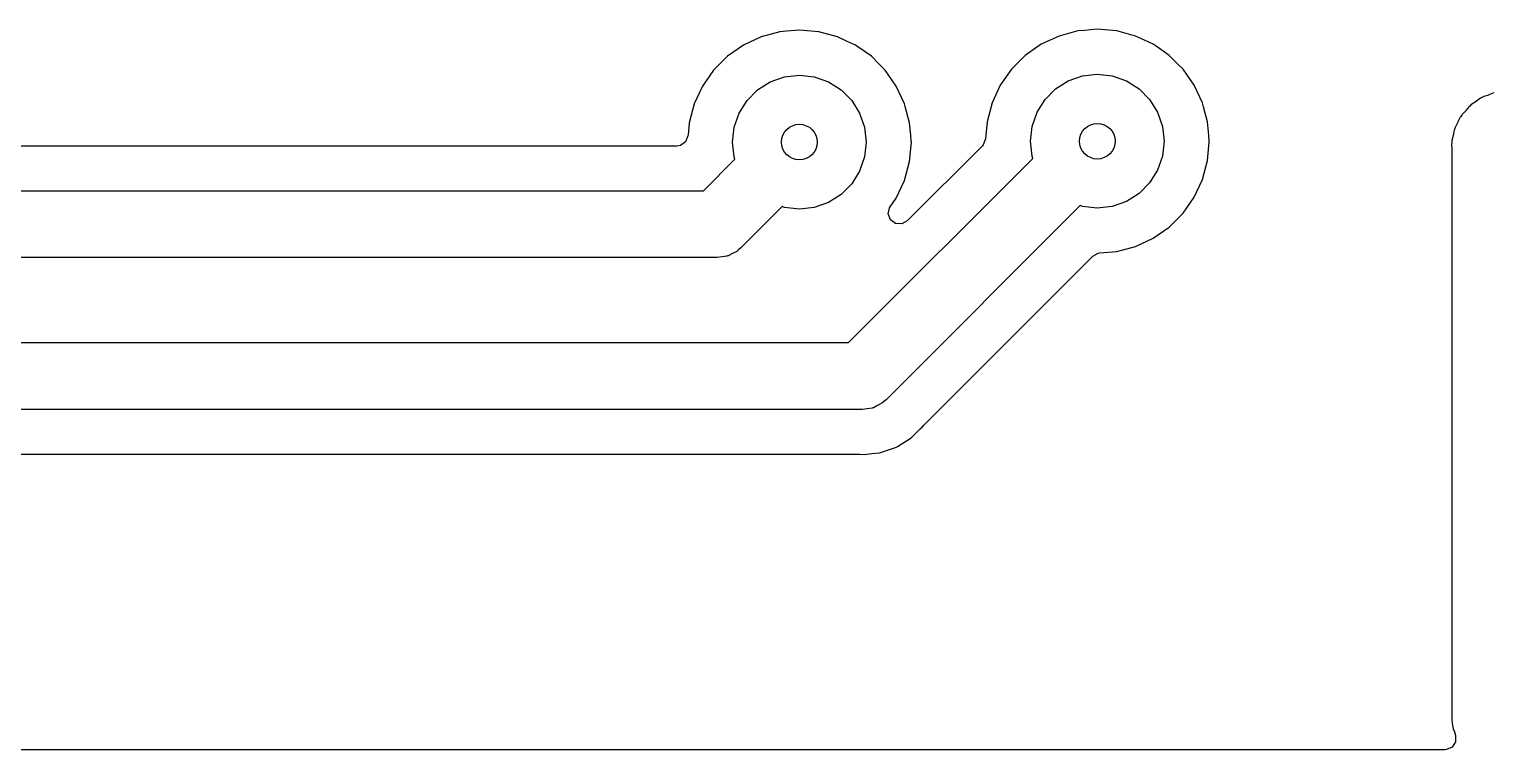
# Model space of a CAD drawing. Extents: x 4.71 to 7.86, y -5.32 to -1.9.
# Drawn here: x 5.282 to 5.928, y -5.316 to -4.998 of the extents above; entities that cross this region are included whole.
import ezdxf

# ---------------------------------------------------------------- set-up
doc = ezdxf.new("R2010")
doc.units = 0
doc.header["$MEASUREMENT"] = 0
doc.layers.add('BLACK', color=7, linetype='CONTINUOUS')

msp = doc.modelspace()

# ---------------------------------------------------------------- linework, layer by layer
at = {"layer": 'BLACK', "linetype": 'CONTINUOUS'}
for p, q in [((5.60542, -5.00098), (5.59762, -5.00462)), ((5.61374, -4.99875), (5.60542, -5.00098)), ((5.60542, -5.00098), (5.60542, -5.00098)), ((5.6166, -4.9985), (5.61374, -4.99875)), ((5.61374, -4.99875), (5.61374, -4.99875)), ((5.62233, -4.998), (5.6166, -4.9985)), ((5.63091, -4.99875), (5.62233, -4.998)), ((5.62233, -4.998), (5.62233, -4.998)), ((5.63923, -5.00098), (5.63091, -4.99875)), ((5.64313, -5.0028), (5.63923, -5.00098)), ((5.63923, -5.00098), (5.63923, -5.00098)), ((5.63923, -5.00098), (5.63923, -5.00098)), ((5.73692, -5.00059), (5.72911, -5.00423)), ((5.74524, -4.99836), (5.73692, -5.00059)), ((5.73692, -5.00059), (5.73692, -5.00059)), ((5.7481, -4.99811), (5.74524, -4.99836)), ((5.74524, -4.99836), (5.74524, -4.99836)), ((5.75382, -4.99761), (5.7481, -4.99811)), ((5.7624, -4.99836), (5.75382, -4.99761)), ((5.75382, -4.99761), (5.75382, -4.99761)), ((5.77072, -5.00059), (5.7624, -4.99836)), ((5.77463, -5.00241), (5.77072, -5.00059)), ((5.77072, -5.00059), (5.77072, -5.00059)), ((5.77072, -5.00059), (5.77072, -5.00059)), ((5.59762, -5.00462), (5.59056, -5.00956)), ((5.59762, -5.00462), (5.59762, -5.00462)), ((5.64704, -5.00462), (5.64313, -5.0028)), ((5.6477, -5.00509), (5.64704, -5.00462)), ((5.65409, -5.00956), (5.6477, -5.00509)), ((5.72911, -5.00423), (5.72205, -5.00917)), ((5.72911, -5.00423), (5.72911, -5.00423)), ((5.77853, -5.00423), (5.77463, -5.00241)), ((5.77976, -5.00509), (5.77853, -5.00423)), ((5.78559, -5.00917), (5.77976, -5.00509)), ((5.59056, -5.00956), (5.58447, -5.01566)), ((5.6572, -5.01267), (5.65409, -5.00956)), ((5.66018, -5.01566), (5.6572, -5.01267)), ((5.72205, -5.00917), (5.71596, -5.01526)), ((5.78909, -5.01267), (5.78559, -5.00917)), ((5.79168, -5.01526), (5.78909, -5.01267)), ((5.58447, -5.01566), (5.57953, -5.02271)), ((5.60392, -5.02434), (5.60951, -5.02082)), ((5.60951, -5.02082), (5.61576, -5.01864)), ((5.61576, -5.01864), (5.62233, -5.0179)), ((5.62233, -5.0179), (5.6289, -5.01864)), ((5.6289, -5.01864), (5.63514, -5.02082)), ((5.63514, -5.02082), (5.64074, -5.02434)), ((5.66512, -5.02271), (5.66018, -5.01566)), ((5.71596, -5.01526), (5.71102, -5.02232)), ((5.73541, -5.02394), (5.74101, -5.02043)), ((5.74101, -5.02043), (5.74725, -5.01824)), ((5.74725, -5.01824), (5.75382, -5.0175)), ((5.75382, -5.0175), (5.76039, -5.01824)), ((5.76039, -5.01824), (5.76663, -5.02043)), ((5.76663, -5.02043), (5.77223, -5.02394)), ((5.79662, -5.02232), (5.79168, -5.01526)), ((5.57953, -5.02271), (5.57589, -5.03052)), ((5.57953, -5.02271), (5.57953, -5.02271)), ((5.59924, -5.02901), (5.60392, -5.02434)), ((5.64074, -5.02434), (5.64541, -5.02901)), ((5.66877, -5.03052), (5.66512, -5.02271)), ((5.66512, -5.02271), (5.66512, -5.02271)), ((5.66512, -5.02271), (5.66512, -5.02271)), ((5.71102, -5.02232), (5.70738, -5.03013)), ((5.71102, -5.02232), (5.71102, -5.02232)), ((5.73074, -5.02862), (5.73541, -5.02394)), ((5.77223, -5.02394), (5.77691, -5.02862)), ((5.80026, -5.03013), (5.79662, -5.02232)), ((5.79662, -5.02232), (5.79662, -5.02232)), ((5.79662, -5.02232), (5.79662, -5.02232)), ((5.92297, -5.02803), (5.92114, -5.02936)), ((5.92327, -5.02791), (5.92297, -5.02803)), ((5.92297, -5.02803), (5.92297, -5.02803)), ((5.92408, -5.0275), (5.92327, -5.02791)), ((5.92436, -5.02733), (5.92408, -5.0275)), ((5.9265, -5.02663), (5.92436, -5.02733)), ((5.92436, -5.02733), (5.92436, -5.02733)), ((5.92665, -5.02658), (5.9265, -5.02663)), ((5.92875, -5.02574), (5.92665, -5.02658)), ((5.57589, -5.03052), (5.57366, -5.03884)), ((5.57589, -5.03052), (5.57589, -5.03052)), ((5.59572, -5.03461), (5.59924, -5.02901)), ((5.64541, -5.02901), (5.64893, -5.03461)), ((5.66908, -5.03169), (5.66877, -5.03052)), ((5.66877, -5.03052), (5.66877, -5.03052)), ((5.66877, -5.03052), (5.66877, -5.03052)), ((5.671, -5.03884), (5.66908, -5.03169)), ((5.70738, -5.03013), (5.70515, -5.03845)), ((5.70738, -5.03013), (5.70738, -5.03013)), ((5.72503, -5.04046), (5.72722, -5.03422)), ((5.72722, -5.03422), (5.73074, -5.02862)), ((5.77691, -5.02862), (5.78043, -5.03422)), ((5.78043, -5.03422), (5.78261, -5.04046)), ((5.80074, -5.03192), (5.80026, -5.03013)), ((5.80026, -5.03013), (5.80026, -5.03013)), ((5.80026, -5.03013), (5.80026, -5.03013)), ((5.80249, -5.03845), (5.80074, -5.03192)), ((5.91639, -5.03355), (5.91484, -5.03519)), ((5.91649, -5.03343), (5.91639, -5.03355)), ((5.91793, -5.03169), (5.91649, -5.03343)), ((5.91819, -5.0315), (5.91793, -5.03169)), ((5.91793, -5.03169), (5.91793, -5.03169)), ((5.91888, -5.03089), (5.91819, -5.0315)), ((5.9191, -5.03066), (5.91888, -5.03089)), ((5.92101, -5.02945), (5.9191, -5.03066)), ((5.9191, -5.03066), (5.9191, -5.03066)), ((5.92114, -5.02936), (5.92101, -5.02945)), ((5.57366, -5.03884), (5.57318, -5.04433)), ((5.57366, -5.03884), (5.57366, -5.03884)), ((5.5928, -5.04742), (5.59354, -5.04085)), ((5.59354, -5.04085), (5.59572, -5.03461)), ((5.64893, -5.03461), (5.65111, -5.04085)), ((5.65111, -5.04085), (5.65185, -5.04742)), ((5.67148, -5.04441), (5.671, -5.03884)), ((5.70515, -5.03845), (5.70449, -5.046)), ((5.70515, -5.03845), (5.70515, -5.03845)), ((5.72429, -5.04703), (5.72503, -5.04046)), ((5.78261, -5.04046), (5.78335, -5.04703)), ((5.80301, -5.04441), (5.80249, -5.03845)), ((5.91177, -5.04096), (5.91145, -5.04182)), ((5.91185, -5.04065), (5.91177, -5.04096)), ((5.91293, -5.03867), (5.91185, -5.04065)), ((5.91185, -5.04065), (5.91185, -5.04065)), ((5.913, -5.03853), (5.91293, -5.03867)), ((5.91397, -5.03648), (5.913, -5.03853)), ((5.91417, -5.03624), (5.91397, -5.03648)), ((5.91397, -5.03648), (5.91397, -5.03648)), ((5.91469, -5.03548), (5.91417, -5.03624)), ((5.91484, -5.0352), (5.91469, -5.03548)), ((5.91484, -5.03519), (5.91484, -5.0352)), ((5.57214, -5.04728), (5.56991, -5.04889)), ((5.57314, -5.04472), (5.57214, -5.04728)), ((5.57318, -5.04433), (5.57314, -5.04472)), ((5.67171, -5.04703), (5.67148, -5.04441)), ((5.67175, -5.04742), (5.67171, -5.04703)), ((5.70449, -5.046), (5.70349, -5.04856)), ((5.72503, -5.0536), (5.72429, -5.04703)), ((5.78335, -5.04703), (5.78261, -5.0536)), ((5.80324, -5.04703), (5.80301, -5.04441)), ((5.80321, -5.04742), (5.80324, -5.04703)), ((5.80324, -5.04703), (5.80324, -5.04703)), ((5.9103, -5.047), (5.91021, -5.04791)), ((5.91086, -5.04448), (5.9103, -5.04667)), ((5.9103, -5.04667), (5.9103, -5.047)), ((5.91089, -5.04433), (5.91086, -5.04448)), ((5.91132, -5.04211), (5.91089, -5.04433)), ((5.91145, -5.04182), (5.91132, -5.04211)), ((5.91132, -5.04211), (5.91132, -5.04211)), ((5.56828, -5.04917), (5.21159, -5.04917)), ((5.56991, -5.04889), (5.56828, -5.04917)), ((5.59354, -5.05399), (5.5928, -5.04742)), ((5.65185, -5.04742), (5.65111, -5.05399)), ((5.70308, -5.04902), (5.6699, -5.0822)), ((5.671, -5.056), (5.67175, -5.04742)), ((5.70349, -5.04856), (5.70308, -5.04902)), ((5.72538, -5.05459), (5.72503, -5.0536)), ((5.78261, -5.0536), (5.78043, -5.05984)), ((5.80249, -5.05561), (5.80321, -5.04742)), ((5.91021, -5.04791), (5.91015, -5.04823)), ((5.91015, -5.04823), (5.91029, -5.05048)), ((5.91029, -5.05048), (5.9103, -5.05063)), ((5.9103, -5.05063), (5.9103, -5.29692)), ((5.57999, -5.06888), (5.59389, -5.05498)), ((5.59389, -5.05498), (5.59354, -5.05399)), ((5.64407, -5.1359), (5.72538, -5.05459)), ((5.64893, -5.06023), (5.64541, -5.06583)), ((5.65111, -5.05399), (5.64893, -5.06023)), ((5.66877, -5.06433), (5.671, -5.056)), ((5.78043, -5.05984), (5.77691, -5.06544)), ((5.80026, -5.06393), (5.80249, -5.05561)), ((5.64541, -5.06583), (5.64074, -5.07051)), ((5.66512, -5.07213), (5.66877, -5.06433)), ((5.77691, -5.06544), (5.77223, -5.07011)), ((5.79662, -5.07174), (5.80026, -5.06393)), ((5.08946, -5.06888), (5.57999, -5.06888)), ((5.64074, -5.07051), (5.63514, -5.07403)), ((5.66245, -5.07595), (5.66512, -5.07213)), ((5.77223, -5.07011), (5.76663, -5.07363)), ((5.79168, -5.0788), (5.79662, -5.07174)), ((5.61476, -5.07586), (5.59654, -5.09408)), ((5.61576, -5.07621), (5.61476, -5.07586)), ((5.62233, -5.07695), (5.61576, -5.07621)), ((5.6289, -5.07621), (5.62233, -5.07695)), ((5.63514, -5.07403), (5.6289, -5.07621)), ((5.74626, -5.07547), (5.66063, -5.1611)), ((5.66158, -5.0791), (5.66217, -5.07641)), ((5.66254, -5.08167), (5.66158, -5.0791)), ((5.66217, -5.07641), (5.66245, -5.07595)), ((5.74725, -5.07582), (5.74626, -5.07547)), ((5.75382, -5.07656), (5.74725, -5.07582)), ((5.76039, -5.07582), (5.75382, -5.07656)), ((5.76663, -5.07363), (5.76039, -5.07582)), ((5.78559, -5.08489), (5.79168, -5.0788)), ((5.66475, -5.08332), (5.66254, -5.08167)), ((5.66749, -5.08352), (5.66475, -5.08332)), ((5.6699, -5.0822), (5.66749, -5.08352)), ((5.77853, -5.08983), (5.78559, -5.08489)), ((5.77072, -5.09347), (5.77853, -5.08983)), ((5.58611, -5.09841), (5.08335, -5.09841)), ((5.5882, -5.09806), (5.58611, -5.09841)), ((5.59032, -5.09779), (5.5882, -5.09806)), ((5.59059, -5.09766), (5.59032, -5.09779)), ((5.5909, -5.09761), (5.59059, -5.09766)), ((5.59277, -5.09659), (5.5909, -5.09761)), ((5.59468, -5.09566), (5.59277, -5.09659)), ((5.59501, -5.09538), (5.59468, -5.09566)), ((5.59517, -5.09529), (5.59501, -5.09538)), ((5.59538, -5.09507), (5.59517, -5.09529)), ((5.59654, -5.09408), (5.59538, -5.09507)), ((5.6772, -5.17239), (5.75183, -5.09777)), ((5.75183, -5.09777), (5.75424, -5.09645)), ((5.75424, -5.09645), (5.75485, -5.09636)), ((5.75485, -5.09636), (5.7624, -5.0957)), ((5.7624, -5.0957), (5.77072, -5.09347)), ((5.05649, -5.1359), (5.64407, -5.1359)), ((5.65877, -5.16268), (5.65685, -5.16361)), ((5.65909, -5.1624), (5.65877, -5.16268)), ((5.65925, -5.16231), (5.65909, -5.1624)), ((5.65946, -5.16209), (5.65925, -5.16231)), ((5.66063, -5.1611), (5.65946, -5.16209)), ((5.65019, -5.16543), (5.05037, -5.16543)), ((5.65229, -5.16508), (5.65019, -5.16543)), ((5.6544, -5.16481), (5.65229, -5.16508)), ((5.65468, -5.16468), (5.6544, -5.16481)), ((5.65498, -5.16463), (5.65468, -5.16468)), ((5.65685, -5.16361), (5.65498, -5.16463)), ((5.67307, -5.17653), (5.67423, -5.17537)), ((5.67423, -5.17537), (5.6757, -5.17398)), ((5.6757, -5.17398), (5.67661, -5.17311)), ((5.67661, -5.17311), (5.67662, -5.1731)), ((5.67662, -5.1731), (5.6772, -5.17239)), ((5.66164, -5.18318), (5.66474, -5.18213)), ((5.66474, -5.18213), (5.66475, -5.18213)), ((5.66475, -5.18213), (5.66558, -5.18173)), ((5.66558, -5.18173), (5.66559, -5.18173)), ((5.66559, -5.18173), (5.66836, -5.17996)), ((5.66836, -5.17996), (5.67117, -5.17827)), ((5.67117, -5.17826), (5.6719, -5.17769)), ((5.67117, -5.17827), (5.67117, -5.17826)), ((5.6719, -5.17769), (5.6719, -5.17769)), ((5.6719, -5.17769), (5.67191, -5.17769)), ((5.67191, -5.17769), (5.67307, -5.17653)), ((5.05411, -5.18513), (5.64869, -5.18513)), ((5.64869, -5.18513), (5.64888, -5.18514)), ((5.64888, -5.18514), (5.65113, -5.18532)), ((5.65113, -5.18532), (5.65438, -5.18488)), ((5.65113, -5.18532), (5.65113, -5.18532)), ((5.65113, -5.18532), (5.65113, -5.18532)), ((5.65438, -5.18488), (5.65764, -5.18452)), ((5.65764, -5.18452), (5.65765, -5.18452)), ((5.65765, -5.18452), (5.65855, -5.18431)), ((5.65855, -5.18431), (5.66164, -5.18318)), ((5.65855, -5.18431), (5.65855, -5.18431)), ((5.91024, -5.29754), (5.91021, -5.29784)), ((5.91021, -5.29784), (5.9103, -5.30056)), ((5.9103, -5.29692), (5.91023, -5.29754)), ((5.91023, -5.29754), (5.91024, -5.29754)), ((5.9103, -5.30056), (5.9103, -5.30173)), ((5.9103, -5.30173), (5.9103, -5.30173)), ((5.9103, -5.30173), (5.91033, -5.302)), ((5.91033, -5.302), (5.91035, -5.30223)), ((5.91035, -5.30223), (5.91041, -5.30406)), ((5.91041, -5.30406), (5.91041, -5.30406)), ((5.91041, -5.30406), (5.91063, -5.30482)), ((5.91063, -5.30482), (5.91078, -5.30557)), ((5.91078, -5.30557), (5.91088, -5.30635)), ((5.91088, -5.30635), (5.91156, -5.30806)), ((5.91156, -5.30806), (5.91163, -5.30827)), ((5.91163, -5.30827), (5.91195, -5.30936)), ((5.91195, -5.30936), (5.91194, -5.31211)), ((5.90726, -5.3156), (4.71743, -5.3156)), ((5.90794, -5.31556), (5.90726, -5.3156)), ((5.91045, -5.31442), (5.90794, -5.31556)), ((5.91194, -5.31211), (5.91045, -5.31442))]:
    msp.add_line(p, q, dxfattribs=at)
at = {"layer": 'BLACK'}
for centre in [(5.62233, -5.04742), (5.75382, -5.04703)]:
    msp.add_circle(centre, 0.00787, dxfattribs=at)

doc.saveas('drawing.dxf')
